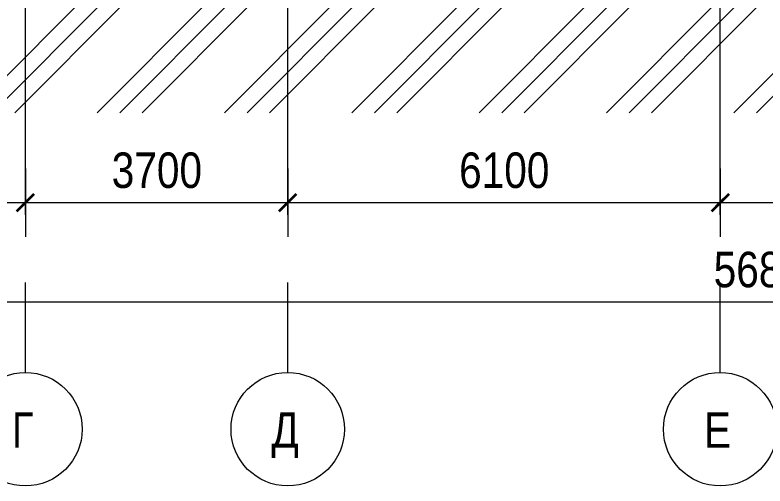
# Model space of a CAD drawing. Header units: millimetres. Extents: x -39507 to 33074, y -24219 to 30962.
# Drawn here: x -13630 to -3051, y -24219 to -17580 of the extents above; entities that cross this region are included whole.
import ezdxf

# ---------------------------------------------------------------- set-up
doc = ezdxf.new("R2010")
doc.units = ezdxf.units.MM
doc.linetypes.add('Осевые', pattern=[6350, 1270, -952.5, 3175, -952.5])
for name, color, linetype, lineweight, true_color in [('Оси-1', 7, 'Continuous', 18, 0xaaaaaa), ('Оси-2', 7, 'Continuous', 9, 0xaaaaaa), ('Оси-3', 7, 'Осевые', 9, 0xaaaaaa), ('Элементы узлов-2', 7, 'Continuous', 9, 0x585858)]:
    doc.layers.add(name, color=color, linetype=linetype, lineweight=lineweight, true_color=true_color)
doc.layers.add('Размеры', color=7, linetype='Continuous', lineweight=9)
doc.layers.add('Размеры-200', color=7, linetype='Continuous', lineweight=9)
doc.styles.add('Arial Narrow', font='ARIALN.TTF', dxfattribs={"height": 500})
doc.dimstyles.new('Диагональ_-_2_5_мм_Arial_narrow', dxfattribs={"dimscale": 304.8, "dimtxt": 511.715487, "dimasz": 0.787402, "dimexe": 1.574803, "dimexo": 0.0625, "dimgap": 0.19685, "dimtad": 1, "dimdec": 0, "dimzin": 0, "dimdsep": 46, "dimtxsty": 'Arial Narrow', "dimblk1": 'OBLIQUE', "dimblk2": 'OBLIQUE', "dimsah": 1, "dimcen": 0.09, "dimdle": 1.574803, "dimazin": 0, "dimtfac": 1, "dimtdec": 4, "dimtix": 1, "dimtmove": 0, "dimatfit": 3, "dimfxl": 1.574803, "dimfxlon": 1, "dimtvp": 1, "dimtolj": 1, "dimtzin": 0, "dimarcsym": 2})

# ---------------------------------------------------------------- blocks, each defined once
blk = doc.blocks.new('Ось сетки - По умолчанию 2-349628-Разрез 2-2')
at = {"layer": 'Оси-1'}
blk.add_circle((-31383, -23419), 800, dxfattribs=at)
blk = doc.blocks.new('DIMBLOCK4-Разрез 2-2')
at = {"layer": 'Размеры-200', "lineweight": 35}
for points in [[(-15883, -20225), (-15763, -20105), (-16003, -20345)], [(-13483, -20225), (-13363, -20105), (-13603, -20345)]]:
    blk.add_hatch(color=256, dxfattribs=at).paths.add_polyline_path(points, flags=0)
at = {"layer": 'Размеры-200'}
for p, q in [((-15883, -19745), (-15883, -20705)), ((-15883, -20225), (-15883, -19745)), ((-13483, -19745), (-13483, -20705)), ((-13483, -20225), (-13483, -19745)), ((-15883, -20225), (-13483, -20225))]:
    blk.add_line(p, q, dxfattribs=at)
at = {"layer": 'Размеры-200', "lineweight": 35}
for p, q in [((-15763, -20105), (-16003, -20345)), ((-15883, -20225), (-15763, -20105)), ((-13363, -20105), (-13603, -20345)), ((-13483, -20225), (-13363, -20105)), ((-16003, -20345), (-15883, -20225)), ((-13603, -20345), (-13483, -20225))]:
    blk.add_line(p, q, dxfattribs=at)
at = {"layer": 'Размеры-200', "color": 0, "insert": (-15316, -19518), "char_height": 500, "width": 1520.53, "attachment_point": 1, "line_spacing_factor": 0.974696, "style": 'Arial Narrow'}
blk.add_mtext('2400', dxfattribs=at)
blk = doc.blocks.new('_Oblique')
at = {"color": 0, "linetype": 'ByBlock', "lineweight": -2}
blk.add_line((-0.5, -0.5), (0.5, 0.5), dxfattribs=at)
blk = doc.blocks.new('DIMBLOCK5-Разрез 2-2')
at = {"layer": 'Размеры-200', "lineweight": 35}
for points in [[(-13483, -20225), (-13363, -20105), (-13603, -20345)], [(-9783, -20225), (-9663, -20105), (-9903, -20345)]]:
    blk.add_hatch(color=256, dxfattribs=at).paths.add_polyline_path(points, flags=0)
at = {"layer": 'Размеры-200'}
for p, q in [((-13483, -19745), (-13483, -20705)), ((-13483, -20225), (-13483, -19745)), ((-9783, -19745), (-9783, -20705)), ((-9783, -20225), (-9783, -19745)), ((-13483, -20225), (-9783, -20225))]:
    blk.add_line(p, q, dxfattribs=at)
at = {"layer": 'Размеры-200', "lineweight": 35}
for p, q in [((-13363, -20105), (-13603, -20345)), ((-13483, -20225), (-13363, -20105)), ((-9663, -20105), (-9903, -20345)), ((-9783, -20225), (-9663, -20105)), ((-13603, -20345), (-13483, -20225)), ((-9903, -20345), (-9783, -20225))]:
    blk.add_line(p, q, dxfattribs=at)
at = {"layer": 'Размеры-200', "color": 0, "insert": (-12266, -19518), "char_height": 500, "width": 1520.53, "attachment_point": 1, "line_spacing_factor": 0.974696, "style": 'Arial Narrow'}
blk.add_mtext('3700', dxfattribs=at)
blk = doc.blocks.new('DIMBLOCK6-Разрез 2-2')
at = {"layer": 'Размеры-200', "lineweight": 35}
for points in [[(-9783, -20225), (-9663, -20105), (-9903, -20345)], [(-3683, -20225), (-3563, -20105), (-3803, -20345)]]:
    blk.add_hatch(color=256, dxfattribs=at).paths.add_polyline_path(points, flags=0)
at = {"layer": 'Размеры-200'}
for p, q in [((-9783, -19745), (-9783, -20705)), ((-9783, -20225), (-9783, -19745)), ((-3683, -19745), (-3683, -20705)), ((-3683, -20225), (-3683, -19745)), ((-9783, -20225), (-3683, -20225))]:
    blk.add_line(p, q, dxfattribs=at)
at = {"layer": 'Размеры-200', "lineweight": 35}
for p, q in [((-9663, -20105), (-9903, -20345)), ((-9783, -20225), (-9663, -20105)), ((-3563, -20105), (-3803, -20345)), ((-3683, -20225), (-3563, -20105)), ((-9903, -20345), (-9783, -20225)), ((-3803, -20345), (-3683, -20225))]:
    blk.add_line(p, q, dxfattribs=at)
at = {"layer": 'Размеры-200', "color": 0, "insert": (-7366, -19518), "char_height": 500, "width": 1520.53, "attachment_point": 1, "line_spacing_factor": 0.974696, "style": 'Arial Narrow'}
blk.add_mtext('6100', dxfattribs=at)
blk = doc.blocks.new('DIMBLOCK7-Разрез 2-2')
at = {"layer": 'Размеры-200', "lineweight": 35}
for points in [[(-3683, -20225), (-3563, -20105), (-3803, -20345)], [(2417, -20225), (2537, -20105), (2297, -20345)]]:
    blk.add_hatch(color=256, dxfattribs=at).paths.add_polyline_path(points, flags=0)
at = {"layer": 'Размеры-200'}
for p, q in [((-3683, -19745), (-3683, -20705)), ((-3683, -20225), (-3683, -19745)), ((2417, -19745), (2417, -20705)), ((2417, -20225), (2417, -19745)), ((-3683, -20225), (2417, -20225))]:
    blk.add_line(p, q, dxfattribs=at)
at = {"layer": 'Размеры-200', "lineweight": 35}
for p, q in [((-3563, -20105), (-3803, -20345)), ((-3683, -20225), (-3563, -20105)), ((2537, -20105), (2297, -20345)), ((2417, -20225), (2537, -20105)), ((-3803, -20345), (-3683, -20225)), ((2297, -20345), (2417, -20225))]:
    blk.add_line(p, q, dxfattribs=at)
at = {"layer": 'Размеры-200', "color": 0, "insert": (-1266, -19518), "char_height": 500, "width": 1520.53, "attachment_point": 1, "line_spacing_factor": 0.974696, "style": 'Arial Narrow'}
blk.add_mtext('6100', dxfattribs=at)
blk = doc.blocks.new('DIMBLOCK14-Разрез 2-2')
at = {"layer": 'Размеры-200', "lineweight": 35}
for points in [[(-31383, -21625), (-31263, -21505), (-31503, -21745)], [(25417, -21625), (25537, -21505), (25297, -21745)]]:
    blk.add_hatch(color=256, dxfattribs=at).paths.add_polyline_path(points, flags=0)
at = {"layer": 'Размеры-200'}
for p, q in [((-31383, -21145), (-31383, -22105)), ((-31383, -21625), (-31383, -21145)), ((25417, -21145), (25417, -22105)), ((25417, -21625), (25417, -21145)), ((-31863, -21625), (25897, -21625))]:
    blk.add_line(p, q, dxfattribs=at)
at = {"layer": 'Размеры-200', "lineweight": 35}
for p, q in [((-31263, -21505), (-31503, -21745)), ((-31383, -21625), (-31263, -21505)), ((25537, -21505), (25297, -21745)), ((25417, -21625), (25537, -21505)), ((-31503, -21745), (-31383, -21625)), ((25297, -21745), (25417, -21625))]:
    blk.add_line(p, q, dxfattribs=at)
at = {"layer": 'Размеры-200', "color": 0, "insert": (-3775, -20918), "char_height": 500, "width": 1900.66, "attachment_point": 1, "line_spacing_factor": 0.974696, "style": 'Arial Narrow'}
blk.add_mtext('56800', dxfattribs=at)

msp = doc.modelspace()

# ---------------------------------------------------------------- hatches: boundary and pattern name
at = {"layer": 'Элементы узлов-2'}
h = msp.add_hatch(dxfattribs=at)
h.set_pattern_fill('FP_17', color=256, style=0, pattern_type=2)
h.set_pattern_definition([(45, (-2885.9, 6475), (-898.026, 898.026), []), (45, (-2568.4, 6475), (0, 1796.05), []), (45, (-3203.4, 6475), (0, 1796.05), [])])
h.paths.add_polyline_path([(-3216.3, -18956.9), (26717.1, -18956.9), (26717.1, -9850), (28417.1, -7620), (32968.6, -7620), (32968.6, -6500), (25717.1, -6400), (25717.1, -17400), (-31682.9, -17400), (-31682.9, -6700), (-39507, -6700), (-39507, -7700), (-35182.9, -7700), (-32682.9, -10600), (-32682.9, -18956.9), (-12289, -18956.9)], flags=0)

# ---------------------------------------------------------------- linework, layer by layer
at = {"layer": 'Оси-3'}
for p, q in [((-13482.9, -22619.5), (-13482.9, 29000)), ((-9782.9, -22619.5), (-9782.9, 29000)), ((-3682.9, -22619.5), (-3682.9, 29000))]:
    msp.add_line(p, q, dxfattribs=at)

# ---------------------------------------------------------------- block references
at = {"layer": 'Оси-1'}
for p in [(17900, 0), (21600, 0), (27700, 0)]:
    msp.add_blockref('Ось сетки - По умолчанию 2-349628-Разрез 2-2', p, dxfattribs=at)

# ---------------------------------------------------------------- texts
at = {"layer": 'Оси-2', "char_height": 500, "attachment_point": 1, "style": 'Arial Narrow'}
for s, insert, width in [('\\fArial Narrow|b0|i0|c204|p34|;Г', (-13673.6, -23181), 368.776), ('\\fArial Narrow|b0|i0|c204|p34|;Д', (-10013.6, -23181), 464.979), ('\\fArial Narrow|b0|i0|c204|p34|;Е', (-3913.6, -23181), 464.979)]:
    msp.add_mtext(s, dxfattribs=dict(at, insert=insert, width=width))

# ---------------------------------------------------------------- dimensions: what is measured, and where the dimension line sits
at = {"layer": 'Размеры'}
for base, p1, p2, override, picture, middle in [((-13482.9, -20224.6), (-15882.9, -19744.6), (-13482.9, -19744.6), {"dimpost": '<>', "dimfxl": 2400}, 'DIMBLOCK4-Разрез 2-2', (-14682.9, -19909.3)), ((-9782.9, -20224.6), (-13482.9, -19744.6), (-9782.9, -19744.6), {"dimpost": '<>', "dimfxl": 3700}, 'DIMBLOCK5-Разрез 2-2', (-11632.9, -19909.3)), ((-3682.9, -20224.6), (-9782.9, -19744.6), (-3682.9, -19744.6), {"dimpost": '<>', "dimfxl": 6100}, 'DIMBLOCK6-Разрез 2-2', (-6732.9, -19909.3)), ((2417.1, -20224.6), (-3682.9, -19744.6), (2417.1, -19744.6), {"dimpost": '<>', "dimfxl": 6100}, 'DIMBLOCK7-Разрез 2-2', (-632.9, -19909.3)), ((25417.1, -21624.6), (-31382.9, -21144.6), (25417.1, -21144.6), {"dimpost": '<>', "dimfxl": 56800}, 'DIMBLOCK14-Разрез 2-2', (-2982.9, -21309.3))]:
    dim = msp.add_linear_dim(base=base, p1=p1, p2=p2, dimstyle='Диагональ_-_2_5_мм_Arial_narrow', override=override, dxfattribs=at)
    dim.commit()
    dim.dimension.update_dxf_attribs({"geometry": picture, "text_midpoint": middle})

doc.saveas('drawing.dxf')
